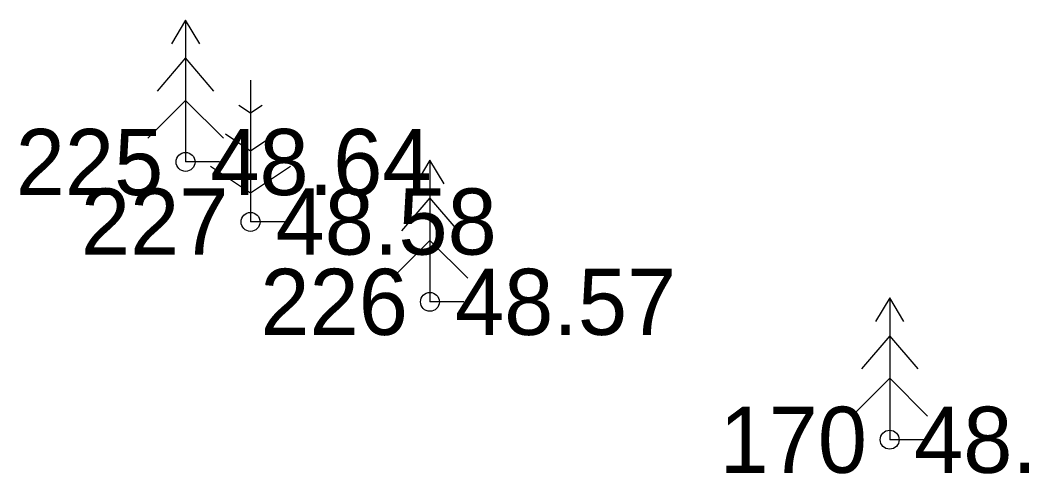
# Model space of a CAD drawing. Extents: x 641054 to 642261, y 6455097 to 6456161.
# Drawn here: x 641918.94 to 641929.63, y 6455628.86 to 6455633.66 of the extents above; entities that cross this region are included whole.
import ezdxf

# ---------------------------------------------------------------- set-up
doc = ezdxf.new("R2010")
doc.units = 0
for name, color, linetype in [('KORGUS', 7, 'Continuous'), ('MOOTKORG', 7, 'Continuous'), ('MOOTNR', 7, 'Continuous'), ('PUU', 7, 'Continuous')]:
    doc.layers.add(name, color=color, linetype=linetype)

msp = doc.modelspace()

# ---------------------------------------------------------------- linework, layer by layer
at = {"layer": 'KORGUS'}
for centre in [(641920.688, 6455632.161), (641921.376, 6455631.526), (641923.275, 6455630.68), (641928.142, 6455629.221)]:
    msp.add_circle(centre, 0.1, dxfattribs=at)
at = {"layer": 'PUU'}
for p, q in [((641920.688, 6455633.661), (641920.538, 6455633.411)), ((641920.838, 6455633.411), (641920.688, 6455633.661)), ((641920.688, 6455633.661), (641920.688, 6455632.161)), ((641920.688, 6455633.261), (641920.388, 6455632.911)), ((641920.988, 6455632.911), (641920.688, 6455633.261)), ((641921.376, 6455633.026), (641921.376, 6455631.526)), ((641920.688, 6455632.811), (641920.288, 6455632.411)), ((641921.088, 6455632.411), (641920.688, 6455632.811)), ((641921.376, 6455632.676), (641921.252, 6455632.759)), ((641921.5, 6455632.759), (641921.376, 6455632.676)), ((641921.376, 6455632.276), (641921.109, 6455632.454)), ((641921.643, 6455632.454), (641921.376, 6455632.276)), ((641921.048, 6455632.161), (641920.688, 6455632.161)), ((641920.952, 6455632.115), (641921.376, 6455631.833)), ((641921.376, 6455631.833), (641921.8, 6455632.115)), ((641923.275, 6455632.18), (641923.125, 6455631.93)), ((641923.425, 6455631.93), (641923.275, 6455632.18)), ((641923.275, 6455632.18), (641923.275, 6455630.68)), ((641923.275, 6455631.78), (641922.975, 6455631.43)), ((641923.575, 6455631.43), (641923.275, 6455631.78)), ((641921.736, 6455631.526), (641921.376, 6455631.526)), ((641923.275, 6455631.33), (641922.875, 6455630.93)), ((641923.675, 6455630.93), (641923.275, 6455631.33)), ((641928.142, 6455630.721), (641927.992, 6455630.471)), ((641928.292, 6455630.471), (641928.142, 6455630.721)), ((641928.142, 6455630.721), (641928.142, 6455629.221)), ((641923.635, 6455630.68), (641923.275, 6455630.68)), ((641928.142, 6455630.321), (641927.842, 6455629.971)), ((641928.442, 6455629.971), (641928.142, 6455630.321)), ((641928.142, 6455629.871), (641927.742, 6455629.471)), ((641928.542, 6455629.471), (641928.142, 6455629.871)), ((641928.502, 6455629.221), (641928.142, 6455629.221))]:
    msp.add_line(p, q, dxfattribs=at)

# ---------------------------------------------------------------- texts
at = {"layer": 'KORGUS'}
for s, p in [(' 48.57', (641923.28, 6455630.33)), (' 48.47', (641928.14, 6455628.87))]:
    msp.add_text(s, height=0.7, dxfattribs=at).set_placement(p)
at = {"layer": 'MOOTKORG'}
for s, p in [(' 48.64', (641920.69, 6455631.81)), (' 48.58', (641921.38, 6455631.18)), (' 48.57', (641923.28, 6455630.33)), (' 48.47', (641928.14, 6455628.87))]:
    msp.add_text(s, height=0.7, dxfattribs=at).set_placement(p)
at = {"layer": 'MOOTNR'}
for s, p in [('225 ', (641918.89, 6455631.81)), ('227 ', (641919.58, 6455631.18)), ('226 ', (641921.48, 6455630.33)), ('170 ', (641926.34, 6455628.87))]:
    msp.add_text(s, height=0.7, dxfattribs=at).set_placement(p)

doc.saveas('drawing.dxf')
